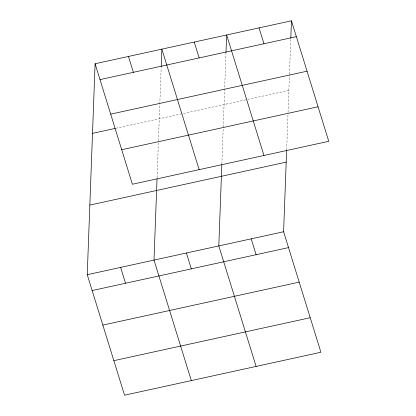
<?xml version="1.0" encoding="UTF-8"?>
<svg xmlns="http://www.w3.org/2000/svg" width="416" height="416" viewBox="0 0 416 416"><rect width="100%" height="100%" fill="white"/><g stroke="black" fill="none" stroke-linecap="round" stroke-linejoin="round"><path stroke-width="0.31" stroke-dasharray="2.08 1.56" d="M157.076 177.559L158.376 142.667M158.449 140.728L161.184 67.194M221.853 164.029L223.174 128.492M223.22 127.202L225.982 53.019M286.65 149.859L287.971 114.317M288.044 112.382L289.437 74.942M289.458 74.298L290.805 38.204M115.809 128.263L247.114 99.544M247.738 99.408L288.86 90.412"/><path stroke-width="0.62" d="M286.629 150.504L283.608 231.743L320.908 352.248L124.55 395.2L87.246 274.695L95.092 63.752L291.45 20.8L328.754 141.305L132.392 184.257L95.092 63.752M157.03 178.849L154.008 260.094L191.313 380.598M161.205 66.55L161.855 49.145L199.155 169.65M221.827 164.674L218.806 245.918L256.11 366.423M226.002 52.374L226.652 34.975L263.952 155.48M290.805 38.204L291.45 20.8M100.001 79.612L296.358 36.66M110.692 114.145L307.05 71.193M92.503 133.364L115.175 128.404M121.706 149.724L318.063 106.772M89.835 205.083L286.192 162.131M87.246 274.695L283.608 231.743M92.16 290.555L288.517 247.608M102.846 325.088L299.203 282.136M113.859 360.667L310.216 317.715M259.048 27.888L263.962 43.748M194.251 42.063L199.16 57.923M251.207 238.831L256.116 254.691M128.471 56.451L133.385 72.311M186.41 253.006L191.318 268.866M120.63 267.394L125.538 283.254"/></g></svg>
